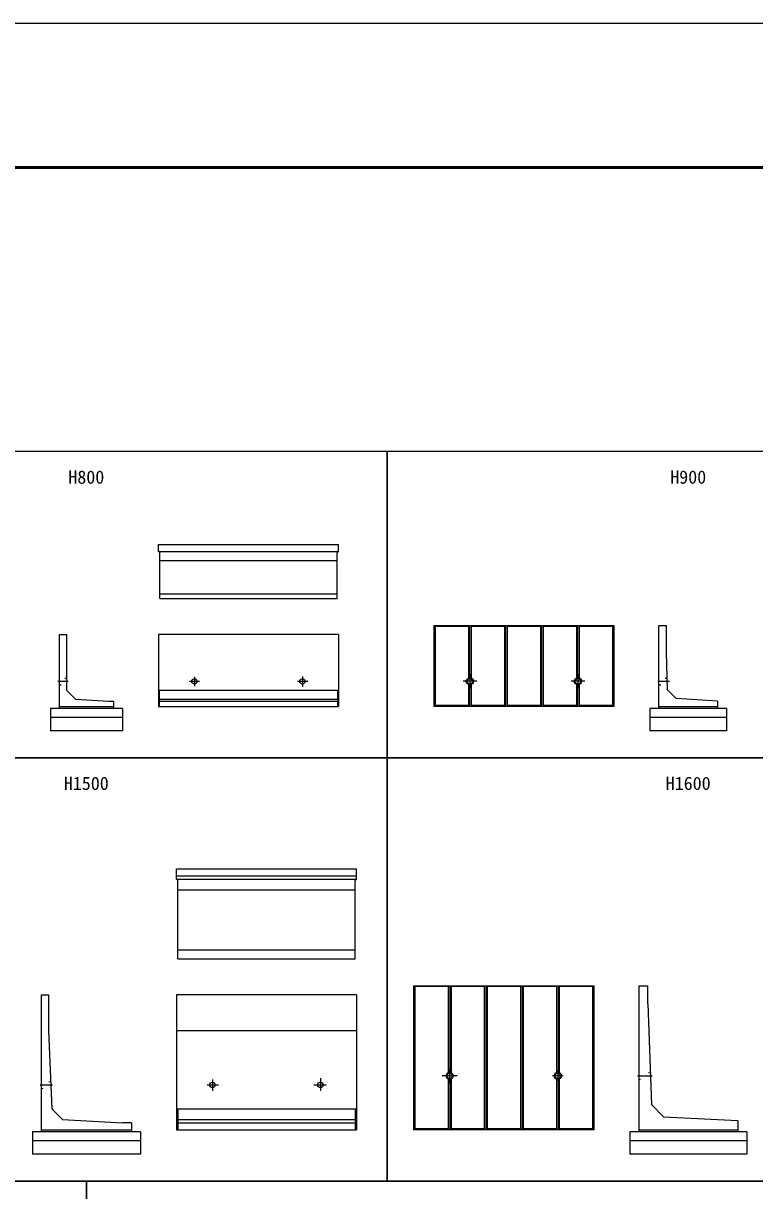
# Model space of a CAD drawing. Units: millimetres, scale not verified. Extents: x -67200 to 67200, y -23760 to 23760.
# Drawn here: x -26838 to -18715, y 10800 to 23760 of the extents above; entities that cross this region are included whole.
import ezdxf
from ezdxf.enums import TextEntityAlignment as Align

# ---------------------------------------------------------------- set-up
doc = ezdxf.new("R2010")
doc.units = ezdxf.units.MM
doc.header["$LTSCALE"] = 80
doc.linetypes.add('CHAIN1', pattern=[8, 5, -1, 1, -1])
doc.linetypes.add('DOTTED', pattern=[1.75, 0.25, -1.5])
for name, color, linetype, lineweight in [('0-0_CENTER', 7, 'CHAIN1', 25), ('0-2_Defpoints', 5, 'Continuous', 25), ('0-4_HYO', 3, 'Continuous', 25), ('0-6_OUTLINE', 1, 'Continuous', 25), ('0-7_OUTLINE2', 4, 'DOTTED', 25), ('0-8_TXT', 7, 'Continuous', 25), ('0-9_WAKU', 3, 'Continuous', 25)]:
    doc.layers.add(name, color=color, linetype=linetype, lineweight=lineweight)
doc.styles.add('ＭＳ ゴシック', font='')
doc.styles.get('ＭＳ ゴシック').set_extended_font_data('MS Gothic')

msp = doc.modelspace()

# ---------------------------------------------------------------- linework, layer by layer
at = {"layer": '0-0_CENTER'}
for p, q in [((-24937.57, 16504.53), (-24937.57, 16403.06)), ((-23737.57, 16509.97), (-23737.57, 16394.14)), ((-21877.57, 16534.75), (-21877.57, 16376.25)), ((-20677.57, 16534.75), (-20677.57, 16376.25)), ((-26454.4, 16455.13), (-26338.82, 16455.13)), ((-24991.69, 16455.13), (-24881.81, 16455.13)), ((-23792.5, 16455.13), (-23676.67, 16455.13)), ((-21801.98, 16455.13), (-21953.39, 16455.13)), ((-20601.98, 16455.13), (-20753.39, 16455.13)), ((-19789.35, 16455.13), (-19661.4, 16455.13)), ((-22018.64, 12075.13), (-22184.14, 12075.13)), ((-22102.57, 12147.13), (-22102.57, 11995.6)), ((-20843.51, 12075.13), (-20959.19, 12075.13)), ((-20902.57, 12135.87), (-20902.57, 12018.21)), ((-20015.16, 12075.13), (-19854.06, 12075.13)), ((-26651.28, 11975.13), (-26514.41, 11975.13)), ((-24796.7, 11975.13), (-24669.71, 11975.13)), ((-24737.57, 12035.15), (-24737.57, 11906.83)), ((-23612.35, 11975.13), (-23475.3, 11975.13)), ((-23537.57, 12048.17), (-23537.57, 11908.21))]:
    msp.add_line(p, q, dxfattribs=at)
at = {"layer": '0-2_Defpoints'}
msp.add_lwpolyline([(-67200, -23760), (0, -23760), (0, 23760), (-67200, 23760)], close=True, dxfattribs=at)
at = {"layer": '0-4_HYO'}
for points in [[(-29480.07, 15605.13), (-22795.07, 15605.13), (-22795.07, 19005.13), (-29480.07, 19005.13)], [(-22795.07, 15605.13), (-16110.07, 15605.13), (-16110.07, 19005.13), (-22795.07, 19005.13)], [(-29480.07, 10905.13), (-22795.07, 10905.13), (-22795.07, 15605.13), (-29480.07, 15605.13)], [(-22795.07, 10905.13), (-16110.07, 10905.13), (-16110.07, 15605.13), (-22795.07, 15605.13)], [(-33935.07, 5305.13), (-26135.07, 5305.13), (-26135.07, 10905.13), (-33935.07, 10905.13)], [(-26135.07, 5305.13), (-18335.07, 5305.13), (-18335.07, 10905.13), (-26135.07, 10905.13)]]:
    msp.add_lwpolyline(points, close=True, dxfattribs=at)
at = {"layer": '0-6_OUTLINE'}
for p, q in [((-25337.57, 17895.13), (-23337.57, 17895.13)), ((-25337.57, 17895.13), (-25322.57, 17880.13)), ((-23352.57, 17880.13), (-23337.57, 17895.13)), ((-23337.57, 17895.13), (-23337.57, 17975.13)), ((-25322.57, 17375.13), (-25322.57, 17880.13)), ((-25322.57, 17795.13), (-23352.57, 17795.13)), ((-23352.57, 17375.13), (-23352.57, 17880.13)), ((-25322.57, 17425.13), (-23352.57, 17425.13)), ((-25322.57, 17375.13), (-23352.57, 17375.13)), ((-22277.57, 17075.13), (-20277.57, 17075.13)), ((-22277.57, 17075.13), (-22277.57, 16175.13)), ((-22267.57, 17075.13), (-22267.57, 16175.13)), ((-22262.57, 17065.13), (-22267.57, 17075.13)), ((-21892.57, 17065.13), (-22262.57, 17065.13)), ((-22262.57, 17065.13), (-22262.57, 16185.13)), ((-21892.57, 17065.13), (-21887.57, 17075.13)), ((-21892.57, 17065.13), (-21892.57, 16492.21)), ((-21887.57, 17075.13), (-21887.57, 16493.86)), ((-21867.57, 17075.13), (-21867.57, 16493.86)), ((-21862.57, 17065.13), (-21862.57, 16492.21)), ((-21492.57, 17065.13), (-21487.57, 17075.13)), ((-21492.57, 17065.13), (-21492.57, 16185.13)), ((-21487.57, 17075.13), (-21487.57, 16175.13)), ((-21467.57, 17075.13), (-21467.57, 16175.13)), ((-21462.57, 17065.13), (-21467.57, 17075.13)), ((-21092.57, 17065.13), (-21087.57, 17075.13)), ((-21092.57, 17065.13), (-21092.57, 16185.13)), ((-21087.57, 17075.13), (-21087.57, 16175.13)), ((-21067.57, 17075.13), (-21067.57, 16175.13)), ((-21062.57, 17065.13), (-21067.57, 17075.13)), ((-20692.57, 17065.13), (-20687.57, 17075.13)), ((-20692.57, 17065.13), (-20692.57, 16492.21)), ((-20687.57, 17075.13), (-20687.57, 16493.86)), ((-20662.57, 17065.13), (-20667.57, 17075.13)), ((-20667.57, 17075.13), (-20667.57, 16493.86)), ((-20292.57, 17065.13), (-20662.57, 17065.13)), ((-20662.57, 17065.13), (-20662.57, 16492.21)), ((-20292.57, 17065.13), (-20287.57, 17075.13)), ((-20292.57, 17065.13), (-20292.57, 16185.13)), ((-20287.57, 17075.13), (-20287.57, 16175.13)), ((-20277.57, 17075.13), (-20277.57, 16175.13)), ((-19777.57, 17075.13), (-19697.57, 17075.13)), ((-19777.57, 16155.13), (-19777.57, 17075.13)), ((-19697.57, 17075.13), (-19697.57, 16775.13)), ((-26437.57, 16155.13), (-26437.57, 16975.13)), ((-26437.57, 16975.13), (-26357.57, 16975.13)), ((-26357.57, 16975.13), (-26357.57, 16355.13)), ((-23337.57, 16975.13), (-25337.57, 16975.13)), ((-25337.57, 16975.13), (-25337.57, 16175.13)), ((-23337.57, 16975.13), (-23337.57, 16175.13)), ((-26257.57, 16255.13), (-26357.57, 16355.13)), ((-25337.57, 16355.13), (-23337.57, 16355.13)), ((-25327.57, 16345.13), (-25337.57, 16355.13)), ((-25327.57, 16345.13), (-25327.57, 16175.13)), ((-23347.57, 16345.13), (-23337.57, 16355.13)), ((-23347.57, 16345.13), (-23347.57, 16175.13)), ((-21892.57, 16418.05), (-21892.57, 16185.13)), ((-21887.57, 16416.4), (-21887.57, 16175.13)), ((-21867.57, 16416.4), (-21867.57, 16175.13)), ((-21862.57, 16418.05), (-21862.57, 16185.13)), ((-20692.57, 16418.05), (-20692.57, 16185.13)), ((-20687.57, 16416.4), (-20687.57, 16175.13)), ((-20667.57, 16416.4), (-20667.57, 16175.13)), ((-20662.57, 16418.05), (-20662.57, 16185.13)), ((-26257.57, 16255.13), (-25887.57, 16235.13)), ((-25887.57, 16235.13), (-25837.57, 16235.13)), ((-25837.57, 16235.13), (-25837.57, 16155.13)), ((-25327.57, 16255.13), (-23347.57, 16255.13)), ((-25327.57, 16235.13), (-23347.57, 16235.13)), ((-19127.57, 16235.13), (-19587.57, 16265.13)), ((-19127.57, 16235.13), (-19127.57, 16155.13)), ((-26437.57, 16175.13), (-25837.57, 16175.13)), ((-25737.57, 16155.13), (-25737.57, 15905.13)), ((-25337.57, 16175.13), (-23337.57, 16175.13)), ((-20277.57, 16175.13), (-22277.57, 16175.13)), ((-21867.57, 16175.13), (-21862.57, 16185.13)), ((-21467.57, 16175.13), (-21462.57, 16185.13)), ((-21067.57, 16175.13), (-21062.57, 16185.13)), ((-20662.57, 16185.13), (-20667.57, 16175.13)), ((-20292.57, 16185.13), (-20662.57, 16185.13)), ((-20287.57, 16175.13), (-20292.57, 16185.13)), ((-19777.57, 16175.13), (-19127.57, 16175.13)), ((-19027.57, 16155.13), (-19027.57, 15905.13)), ((-25737.57, 16055.13), (-26537.57, 16055.13)), ((-19027.57, 16055.13), (-19877.57, 16055.13)), ((-25737.57, 15905.13), (-26537.57, 15905.13)), ((-19027.57, 15905.13), (-19877.57, 15905.13)), ((-25137.57, 14295.13), (-23137.57, 14295.13)), ((-25137.57, 14260.13), (-23137.57, 14260.13)), ((-25137.57, 14260.13), (-25122.57, 14245.13)), ((-23152.57, 14245.13), (-23137.57, 14260.13)), ((-23137.57, 14260.13), (-23137.57, 14375.13)), ((-25122.57, 13375.13), (-25122.57, 14245.13)), ((-25122.57, 14140.13), (-23152.57, 14140.13)), ((-25122.57, 13475.13), (-23152.57, 13475.13)), ((-26637.57, 12975.13), (-26557.57, 12975.13)), ((-26637.57, 11455.13), (-26637.57, 12975.13)), ((-26557.57, 12975.13), (-26557.57, 12575.13)), ((-23137.57, 12975.13), (-25137.57, 12975.13)), ((-25137.57, 12975.13), (-25137.57, 11475.13)), ((-23137.57, 12975.13), (-23137.57, 11475.13)), ((-22502.57, 13075.13), (-22502.57, 11475.13)), ((-22117.57, 13065.13), (-22112.57, 13075.13)), ((-22117.57, 13065.13), (-22117.57, 12112.21)), ((-22112.57, 13075.13), (-22112.57, 12113.86)), ((-22087.57, 13065.13), (-22092.57, 13075.13)), ((-22092.57, 13075.13), (-22092.57, 12113.86)), ((-21717.57, 13065.13), (-22087.57, 13065.13)), ((-22087.57, 13065.13), (-22087.57, 12112.21)), ((-21717.57, 13065.13), (-21712.57, 13075.13)), ((-21717.57, 13065.13), (-21717.57, 11485.13)), ((-21712.57, 13075.13), (-21712.57, 11475.13)), ((-21692.57, 13075.13), (-21692.57, 11475.13)), ((-21687.57, 13065.13), (-21692.57, 13075.13)), ((-21317.57, 13065.13), (-21687.57, 13065.13)), ((-21687.57, 13065.13), (-21687.57, 11485.13)), ((-21317.57, 13065.13), (-21312.57, 13075.13)), ((-21317.57, 13065.13), (-21317.57, 11485.13)), ((-21312.57, 13075.13), (-21312.57, 11475.13)), ((-21292.57, 13075.13), (-21292.57, 11475.13)), ((-21287.57, 13065.13), (-21292.57, 13075.13)), ((-20917.57, 13065.13), (-21287.57, 13065.13)), ((-21287.57, 13065.13), (-21287.57, 11485.13)), ((-20917.57, 13065.13), (-20912.57, 13075.13)), ((-20917.57, 13065.13), (-20917.57, 12112.21)), ((-20912.57, 13075.13), (-20912.57, 12113.86)), ((-20887.57, 13065.13), (-20892.57, 13075.13)), ((-20892.57, 13075.13), (-20892.57, 12113.86)), ((-20517.57, 13065.13), (-20887.57, 13065.13)), ((-20887.57, 13065.13), (-20887.57, 12112.21)), ((-20517.57, 13065.13), (-20512.57, 13075.13)), ((-20517.57, 13065.13), (-20517.57, 11485.13)), ((-20512.57, 13075.13), (-20512.57, 11475.13)), ((-20002.57, 13075.13), (-19902.57, 13075.13)), ((-20002.57, 13075.13), (-20002.57, 11455.13)), ((-19902.57, 12875.13), (-19902.57, 13075.13)), ((-19902.57, 12875.13), (-19862.57, 11755.13)), ((-26557.57, 12575.13), (-26522.57, 11710.13)), ((-23137.57, 12575.13), (-25137.57, 12575.13)), ((-22117.57, 12038.05), (-22117.57, 11485.13)), ((-22112.57, 12036.4), (-22112.57, 11475.13)), ((-22092.57, 12036.4), (-22092.57, 11475.13)), ((-22087.57, 12038.05), (-22087.57, 11485.13)), ((-20917.57, 12038.05), (-20917.57, 11485.13)), ((-20912.57, 12036.4), (-20912.57, 11475.13)), ((-20892.57, 12036.4), (-20892.57, 11475.13)), ((-20887.57, 12038.05), (-20887.57, 11485.13)), ((-26402.57, 11590.13), (-26522.57, 11710.13)), ((-25137.57, 11710.13), (-23137.57, 11710.13)), ((-25137.57, 11710.13), (-25122.57, 11695.13)), ((-25122.57, 11695.13), (-25122.57, 11475.13)), ((-23137.57, 11710.13), (-23152.57, 11695.13)), ((-23152.57, 11695.13), (-23152.57, 11475.13)), ((-19722.57, 11615.13), (-19862.57, 11755.13)), ((-26402.57, 11590.13), (-25737.57, 11555.13)), ((-25637.57, 11555.13), (-25737.57, 11555.13)), ((-25637.57, 11555.13), (-25637.57, 11455.13)), ((-25122.57, 11590.13), (-23152.57, 11590.13)), ((-25122.57, 11555.13), (-23152.57, 11555.13)), ((-18902.57, 11575.13), (-19722.57, 11615.13)), ((-18902.57, 11575.13), (-18902.57, 11455.13)), ((-26637.57, 11475.13), (-25637.57, 11475.13)), ((-25537.57, 11455.13), (-25537.57, 11205.13)), ((-25137.57, 11475.13), (-23137.57, 11475.13)), ((-22092.57, 11475.13), (-22087.57, 11485.13)), ((-21692.57, 11475.13), (-21687.57, 11485.13)), ((-21292.57, 11475.13), (-21287.57, 11485.13)), ((-20887.57, 11485.13), (-20892.57, 11475.13)), ((-20517.57, 11485.13), (-20887.57, 11485.13)), ((-20512.57, 11475.13), (-20517.57, 11485.13)), ((-20002.57, 11475.13), (-18902.57, 11475.13)), ((-18802.57, 11455.13), (-18802.57, 11205.13)), ((-25537.57, 11355.13), (-26737.57, 11355.13)), ((-18802.57, 11355.13), (-20102.57, 11355.13)), ((-25537.57, 11205.13), (-26737.57, 11205.13)), ((-18802.57, 11205.13), (-20102.57, 11205.13))]:
    msp.add_line(p, q, dxfattribs=at)
for points in [[(-25337.57, 17895.13), (-25337.57, 17975.13), (-23337.57, 17975.13)], [(-21492.57, 17065.13), (-21862.57, 17065.13), (-21867.57, 17075.13)], [(-21092.57, 17065.13), (-21462.57, 17065.13), (-21462.57, 16185.13)], [(-20692.57, 17065.13), (-21062.57, 17065.13), (-21062.57, 16185.13)], [(-19697.57, 16775.13), (-19687.57, 16365.13), (-19587.57, 16265.13)], [(-25737.57, 16155.13), (-26537.57, 16155.13), (-26537.57, 15905.13)], [(-21887.57, 16175.13), (-21892.57, 16185.13), (-22262.57, 16185.13), (-22267.57, 16175.13)], [(-21487.57, 16175.13), (-21492.57, 16185.13), (-21862.57, 16185.13)], [(-21087.57, 16175.13), (-21092.57, 16185.13), (-21462.57, 16185.13)], [(-20687.57, 16175.13), (-20692.57, 16185.13), (-21062.57, 16185.13)], [(-19027.57, 16155.13), (-19877.57, 16155.13), (-19877.57, 15905.13)], [(-25137.57, 14260.13), (-25137.57, 14375.13), (-23137.57, 14375.13)], [(-25122.57, 13375.13), (-23152.57, 13375.13), (-23152.57, 14245.13)], [(-22502.57, 13075.13), (-20502.57, 13075.13), (-20502.57, 11475.13), (-22502.57, 11475.13)], [(-22487.57, 13065.13), (-22492.57, 13075.13), (-22492.57, 11475.13)], [(-22117.57, 13065.13), (-22487.57, 13065.13), (-22487.57, 11485.13)], [(-25537.57, 11455.13), (-26737.57, 11455.13), (-26737.57, 11205.13)], [(-22112.57, 11475.13), (-22117.57, 11485.13), (-22487.57, 11485.13), (-22492.57, 11475.13)], [(-21712.57, 11475.13), (-21717.57, 11485.13), (-22087.57, 11485.13)], [(-21312.57, 11475.13), (-21317.57, 11485.13), (-21687.57, 11485.13)], [(-20912.57, 11475.13), (-20917.57, 11485.13), (-21287.57, 11485.13)], [(-18802.57, 11455.13), (-20102.57, 11455.13), (-20102.57, 11205.13)]]:
    msp.add_lwpolyline(points, dxfattribs=at)
for centre, radius in [((-24937.57, 16455.13), 30), ((-23737.57, 16455.13), 30), ((-21877.57, 16455.13), 40), ((-21877.57, 16455.13), 30), ((-20677.57, 16455.13), 40), ((-20677.57, 16455.13), 30), ((-22102.57, 12075.13), 40), ((-22102.57, 12075.13), 30), ((-20902.57, 12075.13), 40), ((-20902.57, 12075.13), 30), ((-24737.57, 11975.13), 30), ((-23537.57, 11975.13), 30)]:
    msp.add_circle(centre, radius, dxfattribs=at)
at = {"layer": '0-7_OUTLINE2'}
for p, q in [((-26357.57, 16485.13), (-26437.57, 16495.13)), ((-19690.5, 16485.13), (-19777.57, 16495.13)), ((-26437.57, 16415.13), (-26357.57, 16425.13)), ((-19777.57, 16415.13), (-19689.04, 16425.13)), ((-19875.07, 12105.13), (-20002.57, 12115.13)), ((-26534.51, 12005.13), (-26637.57, 12015.13)), ((-26637.57, 11935.13), (-26532.08, 11945.13)), ((-20002.57, 12035.13), (-19872.93, 12045.13))]:
    msp.add_line(p, q, dxfattribs=at)
at = {"layer": '0-9_WAKU', "lineweight": 50}
msp.add_lwpolyline([(-65600, -22160), (-1600, -22160), (-1600, 22160), (-65600, 22160)], close=True, dxfattribs=at)

# ---------------------------------------------------------------- texts
at = {"layer": '0-8_TXT', "style": 'ＭＳ ゴシック'}
for s, p in [('H800', (-26337.57, 18605.13)), ('H900', (-19652.57, 18605.13)), ('H1500', (-26387.57, 15205.13)), ('H1600', (-19702.57, 15205.13))]:
    msp.add_text(s, height=146.6, dxfattribs=at).set_placement(p, align=Align.BOTTOM_LEFT)

doc.saveas('drawing.dxf')
